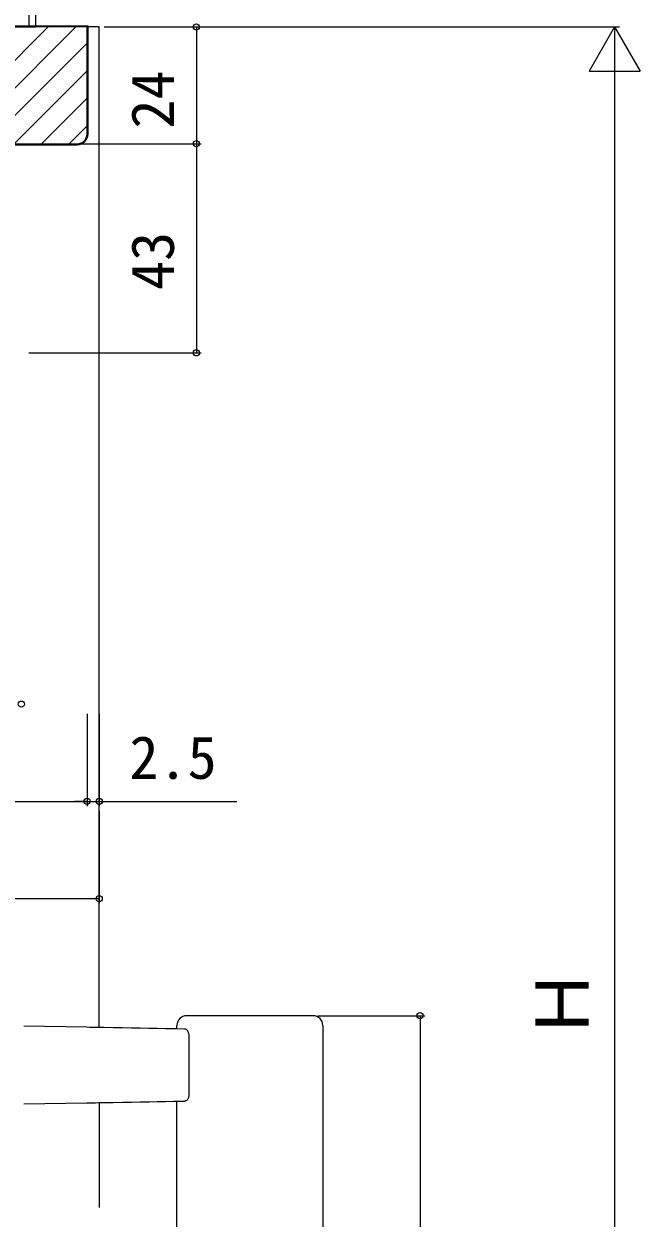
# Model space of a CAD drawing. Units: millimetres, scale not verified. Extents: x -525 to 525, y -783 to 779.
# Drawn here: x -284.5 to -157.8, y 246.8 to 492.3 of the extents above; entities that cross this region are included whole.
import ezdxf
from ezdxf.enums import TextEntityAlignment as Align

# ---------------------------------------------------------------- set-up
doc = ezdxf.new("R2010")
doc.units = ezdxf.units.MM
doc.header["$LTSCALE"] = 4
for name, color, linetype in [('0-4_YKK_12', 2, 'Continuous'), ('0-5_YKK_13', 4, 'Continuous'), ('0-7_YKK_D', 6, 'Continuous'), ('0-9_YSS_K', 3, 'Continuous'), ('0-A_YSS_KE', 3, 'Continuous')]:
    doc.layers.add(name, color=color, linetype=linetype)
doc.styles.add('ＭＳ ゴシック', font='')
doc.styles.get('ＭＳ ゴシック').set_extended_font_data('MS Gothic')

msp = doc.modelspace()

# ---------------------------------------------------------------- linework, layer by layer
at = {"layer": '0-4_YKK_12'}
for p, q in [((-269, 491.7), (-271.5, 491.7)), ((-269, 285.978), (-269, 491.7)), ((-269, 270.536), (-269, 248.956))]:
    msp.add_line(p, q, dxfattribs=at)
at = {"layer": '0-5_YKK_13'}
for p, q in [((-248.028, 288.407), (-251, 288.407)), ((-246.485, 288.407), (-248.028, 288.407)), ((-229.515, 288.407), (-246.485, 288.407)), ((-227.972, 288.407), (-229.515, 288.407)), ((-225, 288.407), (-227.972, 288.407)), ((-271.573, 286.023), (-284.491, 286.248)), ((-251.426, 285.67), (-253.194, 285.702)), ((-253, 285.699), (-253, 286.407)), ((-223, 286.407), (-223, 190.407)), ((-250.594, 284.664), (-250.594, 271.851)), ((-284.491, 270.266), (-271.573, 270.491)), ((-253.194, 270.812), (-251.426, 270.844)), ((-253, 205.999), (-253, 270.816))]:
    msp.add_line(p, q, dxfattribs=at)
for points in [[(-268.027, 285.961), (-268.571, 285.97), (-269.141, 285.98), (-269.73, 285.991), (-270.335, 286.001), (-270.951, 286.012), (-271.573, 286.023)], [(-253.721, 285.711), (-255.367, 285.74), (-257.056, 285.769), (-258.787, 285.8), (-260.559, 285.83), (-262.371, 285.862), (-264.22, 285.894), (-266.106, 285.927), (-268.027, 285.961)], [(-253.194, 285.702), (-253.387, 285.705), (-253.565, 285.708), (-253.721, 285.711)], [(-250.594, 284.663), (-250.6, 284.82), (-250.632, 284.971), (-250.68, 285.114), (-250.746, 285.245), (-250.828, 285.363), (-250.924, 285.464), (-251.034, 285.549), (-251.156, 285.613), (-251.288, 285.656), (-251.426, 285.67)], [(-271.573, 270.491), (-270.951, 270.502), (-270.335, 270.513), (-269.73, 270.524), (-269.141, 270.534), (-268.571, 270.544), (-268.027, 270.553)], [(-268.027, 270.553), (-266.106, 270.587), (-264.22, 270.62), (-262.371, 270.652), (-260.559, 270.684), (-258.787, 270.715), (-257.056, 270.745), (-255.367, 270.774), (-253.721, 270.803)], [(-253.721, 270.803), (-253.565, 270.806), (-253.387, 270.809), (-253.194, 270.812)], [(-250.594, 271.851), (-250.6, 271.694), (-250.632, 271.543), (-250.68, 271.4), (-250.746, 271.269), (-250.828, 271.151), (-250.924, 271.05), (-251.034, 270.965), (-251.156, 270.901), (-251.288, 270.858), (-251.426, 270.844)]]:
    msp.add_lwpolyline(points, dxfattribs=at)
for centre, start, end in [((-251, 286.407), 90, 180), ((-225, 286.407), 0, 90)]:
    msp.add_arc(centre, 2, start, end, dxfattribs=at)
at = {"layer": '0-7_YKK_D'}
for p, q in [((-268, 491.7), (-248, 491.7)), ((-258, 491.7), (-162, 491.7)), ((-249, 491.7), (-249, 467.7)), ((-163, 491.7), (-168.25, 482.607)), ((-163, 491.7), (-157.75, 482.607)), ((-163, 491.7), (-163, 473.513)), ((-168.25, 482.607), (-157.75, 482.607)), ((-163, 481.2), (-163, 102.2)), ((-272.5, 467.7), (-248, 467.7)), ((-271.5, 467.7), (-248, 467.7)), ((-249, 467.7), (-249, 424.7)), ((-283.5, 424.7), (-248, 424.7)), ((-271.5, 350.473), (-271.5, 331.473)), ((-271.5, 350.473), (-271.5, 331.473)), ((-269, 350.473), (-269, 331.473)), ((-422.5, 332.473), (-271.5, 332.473)), ((-271.5, 332.473), (-274.05, 332.473)), ((-271.5, 332.473), (-269, 332.473)), ((-269, 332.473), (-240.673, 332.473)), ((-269, 330.473), (-269, 311.473)), ((-269, 312.473), (-425, 312.473)), ((-224, 288.407), (-202, 288.407)), ((-203, 288.407), (-203, 188.407))]:
    msp.add_line(p, q, dxfattribs=at)
for centre in [(-249, 491.7), (-249, 467.7), (-249, 467.7), (-249, 424.7), (-285, 352.473), (-271.5, 332.473), (-271.5, 332.473), (-269, 332.473), (-269, 312.473), (-203, 288.407)]:
    msp.add_circle(centre, 0.637, dxfattribs=at)
at = {"layer": '0-9_YSS_K'}
for p, q in [((-283.5, 536.7), (-283.5, 491.7)), ((-282, 491.7), (-282, 536.7)), ((-295.077, 476.1), (-279.477, 491.7)), ((-294.4, 471.12), (-273.82, 491.7)), ((-292.163, 467.7), (-271.5, 488.363)), ((-286.506, 467.7), (-271.5, 482.706)), ((-280.849, 467.7), (-271.5, 477.049)), ((-275.192, 467.7), (-271.5, 471.392))]:
    msp.add_line(p, q, dxfattribs=at)
msp.add_lwpolyline([(-294.5, 536.7), (-294.5, 491.7), (-282, 491.7)], dxfattribs=at)
at = {"layer": '0-A_YSS_KE'}
for points in [[(-271.5, 469.7), (-271.5, 491.7), (-296.3, 491.7), (-397.7, 491.7), (-422.5, 491.7), (-422.5, 469.7)], [(-271.3, 469.7), (-271.3, 491.9), (-296.3, 491.9)], [(-338.4, 476.1), (-294.4, 476.1), (-294.4, 468.2), (-293.9, 467.7), (-273.5, 467.7)], [(-338.4, 475.9), (-294.6, 475.9), (-294.6, 468.117), (-293.983, 467.5), (-273.5, 467.5)]]:
    msp.add_lwpolyline(points, dxfattribs=at)
for radius in [2.2, 2]:
    msp.add_arc((-273.5, 469.7), radius, 270, 0, dxfattribs=at)

# ---------------------------------------------------------------- texts
at = {"layer": '0-7_YKK_D', "style": 'ＭＳ ゴシック'}
for s, height, p in [('24', 8.798, (-251, 470.802)), ('43', 8.798, (-251, 437.609)), ('Ｈ', 11, (-165, 283.348))]:
    msp.add_text(s, height=height, rotation=90, dxfattribs=at).set_placement(p, align=Align.BOTTOM_LEFT)
msp.add_text('2.5', height=8.798, dxfattribs=at).set_placement((-262.786, 334.473), align=Align.BOTTOM_LEFT)

doc.saveas('drawing.dxf')
